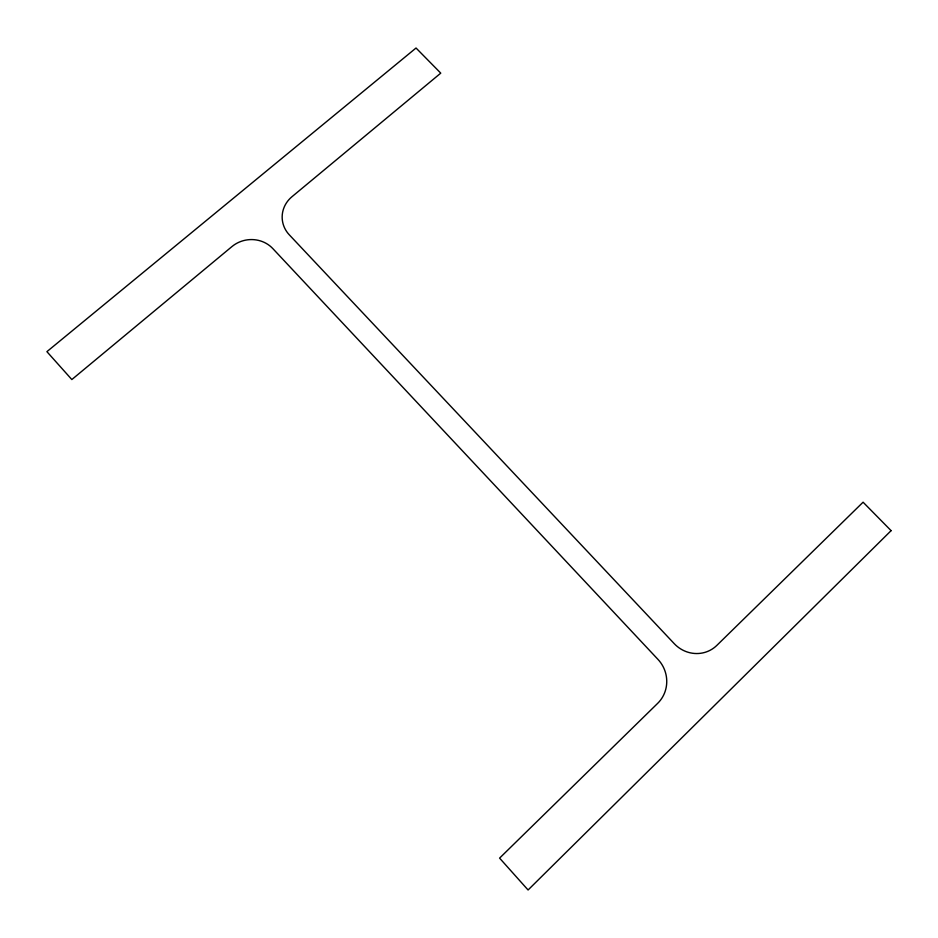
<?xml version="1.0" encoding="UTF-8"?>
<svg xmlns="http://www.w3.org/2000/svg" width="938" height="938" viewBox="0 0 938 938"><rect width="100%" height="100%" fill="white"/><g stroke="black" fill="none" stroke-linecap="round" stroke-linejoin="round"><path stroke-width="1.41" d="M891.1 530.65L528.082 889.986L499.591 858.118L657.702 703.312A31.247 30.157 64.1 0 0 658.019 659.449L272.829 248.593A29.125 27.425 -10 0 0 231.944 246.577L71.839 379.55L46.9 351.656L416.038 48.014L440.754 73.141L291.964 196.722A28.726 26.956 -4.3 0 0 289.291 234.817L674.258 643.679A30.837 29.582 55 0 0 716.831 645.403L863.089 502.193L891.1 530.65"/></g></svg>
